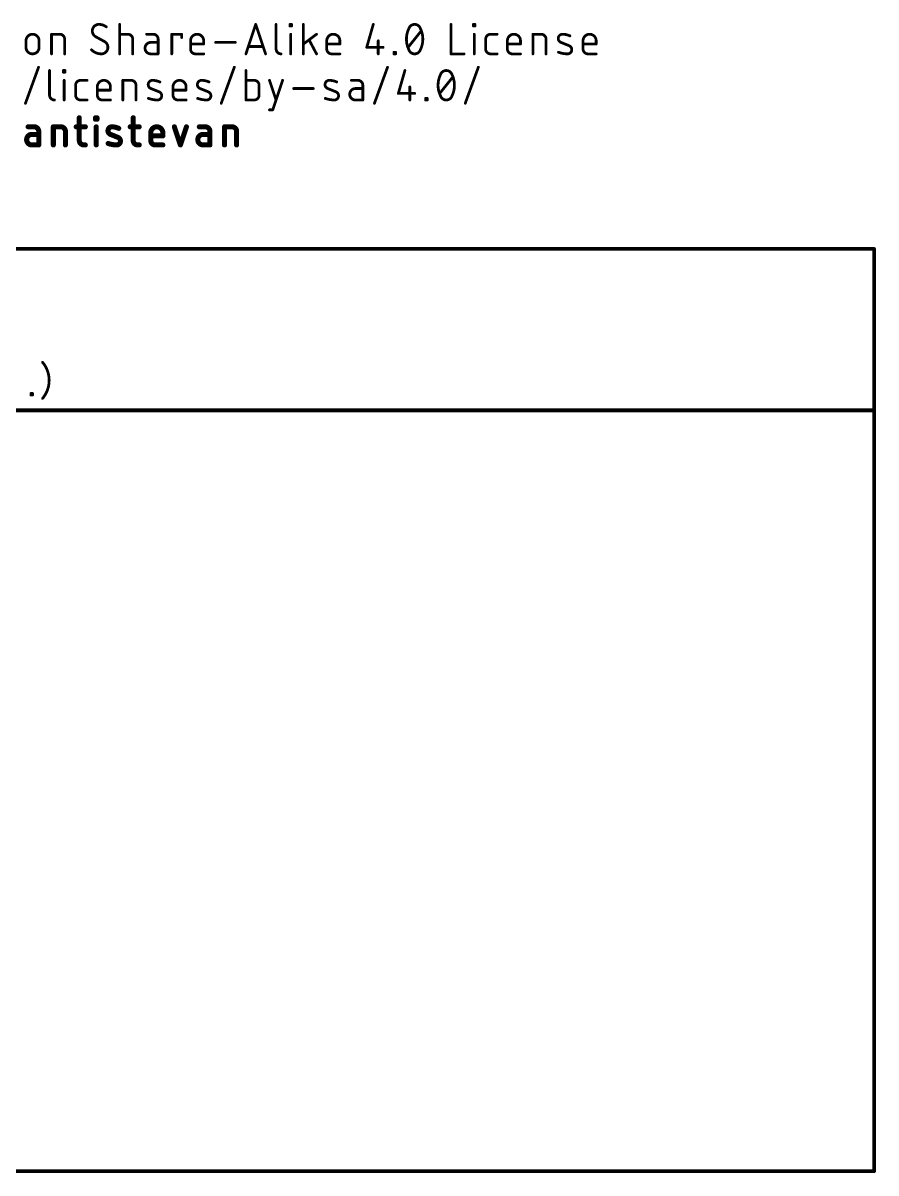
# Model space of a CAD drawing. Extents: x -28 to 74, y -69 to 26.
# Drawn here: x 26.8 to 73.8, y -69.2 to -5.8 of the extents above; entities that cross this region are included whole.
import ezdxf

# ---------------------------------------------------------------- set-up
doc = ezdxf.new("R2010")
doc.units = 0
doc.layers.add('51', color=53, linetype='CONTINUOUS')

msp = doc.modelspace()

# ---------------------------------------------------------------- linework, layer by layer
at = {"layer": '51'}
for points, const_width in [([(30.9486, -5.9182, 0.4142), (30.5873, -6.2794)], 0.1524), ([(30.5873, -6.2794, 0.2656), (30.768, -6.5955)], 0.1524), ([(30.6254, -6.2794, 1), (30.5492, -6.2794)], 0.0762), ([(30.5492, -6.2794, 1), (30.6254, -6.2794)], 0.0762), ([(31.355, -6.0537, 0.1623), (30.9486, -5.9182)], 0.1524), ([(30.9486, -5.8801, 1), (30.9486, -5.9563)], 0.0762), ([(30.9486, -5.9563, 1), (30.9486, -5.8801)], 0.0762), ([(31.3321, -6.0841, 1), (31.3778, -6.0232)], 0.0762), ([(32.1295, -5.9182, 1), (32.0533, -5.9182)], 0.0762), ([(39.6271, -5.9062, 1), (39.5548, -5.9302)], 0.0762), ([(39.6271, -5.9302, 1), (39.5548, -5.9062)], 0.0762), ([(40.7504, -5.9182, 1), (40.6742, -5.9182)], 0.0762), ([(41.5117, -5.9182, 1), (41.4355, -5.9182)], 0.0762), ([(41.4736, -5.8801, 1), (41.4736, -5.9563)], 0.0762), ([(41.4736, -5.9704, 1), (41.4736, -6.0466)], 0.0762), ([(41.4355, -6.0085, 1), (41.5117, -6.0085)], 0.0762), ([(41.602, -5.9182, 1), (41.5258, -5.9182)], 0.0762), ([(41.5258, -6.0085, 1), (41.602, -6.0085)], 0.0762), ([(41.5639, -5.9563, 1), (41.5639, -5.8801)], 0.0762), ([(41.5639, -6.0466, 1), (41.5639, -5.9704)], 0.0762), ([(42.2546, -5.9182, 1), (42.1784, -5.9182)], 0.0762), ([(46.1023, -5.9287, 1), (46.0291, -5.9077)], 0.0762), ([(48.0283, -6.144, 0.1139), (47.8928, -6.731)], 0.1524), ([(48.3444, -5.9182, 0.3205), (48.0283, -6.144)], 0.1524), ([(47.9923, -6.1316, 1), (48.0643, -6.1563)], 0.0762), ([(48.0626, -6.1607, 1), (47.9941, -6.1273)], 0.0762), ([(48.6605, -6.144, 0.3205), (48.3444, -5.9182)], 0.1524), ([(48.3444, -5.8801, 1), (48.3444, -5.9563)], 0.0762), ([(48.3444, -5.9563, 1), (48.3444, -5.8801)], 0.0762), ([(48.6947, -6.1273, 1), (48.6262, -6.1607)], 0.0762), ([(48.7959, -6.731, 0.1139), (48.6605, -6.144)], 0.1524), ([(48.6244, -6.1563, 1), (48.6965, -6.1316)], 0.0762), ([(48.7354, -6.3032, 1), (48.6759, -6.2556)], 0.0762), ([(50.3828, -5.9182, 1), (50.3066, -5.9182)], 0.0762), ([(51.6199, -5.9182, 1), (51.5437, -5.9182)], 0.0762), ([(51.5818, -5.8801, 1), (51.5818, -5.9563)], 0.0762), ([(51.5818, -5.9704, 1), (51.5818, -6.0466)], 0.0762), ([(51.5437, -6.0085, 1), (51.6199, -6.0085)], 0.0762), ([(51.7102, -5.9182, 1), (51.634, -5.9182)], 0.0762), ([(51.634, -6.0085, 1), (51.7102, -6.0085)], 0.0762), ([(51.6721, -5.9563, 1), (51.6721, -5.8801)], 0.0762), ([(51.6721, -6.0466, 1), (51.6721, -5.9704)], 0.0762), ([(27.6556, -6.8213, 1), (26.9331, -6.8213)], 0.1524), ([(26.9712, -6.8213, 1), (26.895, -6.8213)], 0.0762), ([(26.895, -6.8213, 1), (26.9712, -6.8213)], 0.0762), ([(27.6937, -6.8213, 1), (27.6175, -6.8213)], 0.0762), ([(27.6175, -6.8213, 1), (27.6937, -6.8213)], 0.0762), ([(28.378, -6.4601, 1), (28.3018, -6.4601)], 0.0762), ([(28.3399, -6.422, 1), (28.3399, -6.4982)], 0.0762), ([(29.0624, -6.731, 0.4142), (28.7915, -6.4601)], 0.1524), ([(28.7915, -6.422, 1), (28.7915, -6.4982)], 0.0762), ([(28.7915, -6.4982, 1), (28.7915, -6.422)], 0.0762), ([(29.1005, -6.731, 1), (29.0243, -6.731)], 0.0762), ([(29.0243, -6.731, 1), (29.1005, -6.731)], 0.0762), ([(30.7862, -6.5621, 1), (30.7497, -6.629)], 0.0762), ([(30.7486, -6.6284, 1), (30.7873, -6.5627)], 0.0762), ([(31.284, -6.8336, 1), (31.2453, -6.8993)], 0.0762), ([(31.4453, -7.1826, 0.2656), (31.2647, -6.8665)], 0.1524), ([(31.2464, -6.8999, 1), (31.2829, -6.833)], 0.0762), ([(32.0914, -6.422, 1), (32.0914, -6.4982)], 0.0762), ([(32.8139, -6.731, 0.4142), (32.543, -6.4601)], 0.1524), ([(32.543, -6.422, 1), (32.543, -6.4982)], 0.0762), ([(32.543, -6.4982, 1), (32.543, -6.422)], 0.0762), ([(32.852, -6.731, 1), (32.7758, -6.731)], 0.0762), ([(32.7758, -6.731, 1), (32.852, -6.731)], 0.0762), ([(33.807, -6.9116, 1), (33.807, -7.5438)], 0.1524), ([(33.5812, -6.422, 1), (33.5812, -6.4982)], 0.0762), ([(33.807, -6.8735, 1), (33.807, -6.9497)], 0.0762), ([(33.807, -6.9497, 1), (33.807, -6.8735)], 0.0762), ([(34.2134, -6.731, 0.4142), (33.9424, -6.4601)], 0.1524), ([(33.9424, -6.422, 1), (33.9424, -6.4982)], 0.0762), ([(33.9424, -6.4982, 1), (33.9424, -6.422)], 0.0762), ([(34.2515, -6.731, 1), (34.1753, -6.731)], 0.0762), ([(34.1753, -6.731, 1), (34.2515, -6.731)], 0.0762), ([(34.2134, -6.9497, 1), (34.2134, -6.8735)], 0.0762), ([(35.0037, -6.4601, 1), (34.9275, -6.4601)], 0.0762), ([(34.9656, -6.422, 1), (34.9656, -6.4982)], 0.0762), ([(35.5456, -6.4601, 1), (35.4694, -6.4601)], 0.0762), ([(35.4694, -6.6407, 1), (35.5456, -6.6407)], 0.0762), ([(35.5075, -6.4982, 1), (35.5075, -6.422)], 0.0762), ([(36.7217, -6.8213, 1), (35.9992, -6.8213)], 0.1524), ([(36.0373, -6.8213, 1), (35.9611, -6.8213)], 0.0762), ([(35.9611, -6.8213, 1), (36.0373, -6.8213)], 0.0762), ([(35.9992, -6.9638, 1), (35.9992, -7.04)], 0.0762), ([(36.7598, -6.8213, 1), (36.6836, -6.8213)], 0.0762), ([(36.6836, -6.8213, 1), (36.7598, -6.8213)], 0.0762), ([(36.6836, -7.0019, 1), (36.7598, -7.0019)], 0.0762), ([(36.7217, -7.04, 1), (36.7217, -6.9638)], 0.0762), ([(37.3817, -6.8735, 1), (37.3817, -6.9497)], 0.0762), ([(38.4654, -6.9497, 1), (38.4654, -6.8735)], 0.0762), ([(41.5569, -6.4601, 1), (41.4807, -6.4601)], 0.0762), ([(42.1936, -6.9715, 1), (42.2393, -7.0324)], 0.0762), ([(42.5662, -6.7583, 1), (42.4989, -6.794)], 0.0762), ([(42.9618, -6.4905, 1), (42.9161, -6.4296)], 0.0762), ([(44.2247, -6.8213, 1), (43.5022, -6.8213)], 0.1524), ([(43.5403, -6.8213, 1), (43.4641, -6.8213)], 0.0762), ([(43.4641, -6.8213, 1), (43.5403, -6.8213)], 0.0762), ([(43.5022, -6.9638, 1), (43.5022, -7.04)], 0.0762), ([(44.2628, -6.8213, 1), (44.1866, -6.8213)], 0.0762), ([(44.1866, -6.8213, 1), (44.2628, -6.8213)], 0.0762), ([(44.1866, -7.0019, 1), (44.2628, -7.0019)], 0.0762), ([(44.2247, -7.04, 1), (44.2247, -6.9638)], 0.0762), ([(46.3747, -6.8213, 1), (46.2985, -6.8213)], 0.0762), ([(47.8928, -6.731, 0.1139), (48.0283, -7.318)], 0.1524), ([(47.9309, -6.731, 1), (47.8547, -6.731)], 0.0762), ([(47.8547, -6.731, 1), (47.9309, -6.731)], 0.0762), ([(48.6605, -7.318, 0.1139), (48.7959, -6.731)], 0.1524), ([(48.834, -6.731, 1), (48.7578, -6.731)], 0.0762), ([(48.7578, -6.731, 1), (48.834, -6.731)], 0.0762), ([(51.665, -6.4601, 1), (51.5888, -6.4601)], 0.0762), ([(52.5284, -6.4601, 0.4142), (52.2574, -6.731)], 0.1524), ([(52.2955, -6.731, 1), (52.2193, -6.731)], 0.0762), ([(52.2193, -6.731, 1), (52.2955, -6.731)], 0.0762), ([(52.5284, -6.422, 1), (52.5284, -6.4982)], 0.0762), ([(52.5284, -6.4982, 1), (52.5284, -6.422)], 0.0762), ([(52.8896, -6.4982, 1), (52.8896, -6.422)], 0.0762), ([(54.1766, -6.8213, 1), (53.4541, -6.8213)], 0.1524), ([(53.4922, -6.8213, 1), (53.416, -6.8213)], 0.0762), ([(53.416, -6.8213, 1), (53.4922, -6.8213)], 0.0762), ([(53.4541, -6.9638, 1), (53.4541, -7.04)], 0.0762), ([(54.2147, -6.8213, 1), (54.1385, -6.8213)], 0.0762), ([(54.1385, -6.8213, 1), (54.2147, -6.8213)], 0.0762), ([(54.1385, -7.0019, 1), (54.2147, -7.0019)], 0.0762), ([(54.1766, -7.04, 1), (54.1766, -6.9638)], 0.0762), ([(54.899, -6.4601, 1), (54.8228, -6.4601)], 0.0762), ([(54.8609, -6.422, 1), (54.8609, -6.4982)], 0.0762), ([(55.5834, -6.731, 0.4142), (55.3124, -6.4601)], 0.1524), ([(55.3124, -6.422, 1), (55.3124, -6.4982)], 0.0762), ([(55.3124, -6.4982, 1), (55.3124, -6.422)], 0.0762), ([(55.6215, -6.731, 1), (55.5453, -6.731)], 0.0762), ([(55.5453, -6.731, 1), (55.6215, -6.731)], 0.0762), ([(56.4935, -6.4601, 0.8318), (56.4032, -6.9116)], 0.1524), ([(56.4173, -6.8763, 1), (56.389, -6.947)], 0.0762), ([(56.389, -6.947, 1), (56.4173, -6.8762)], 0.0762), ([(56.494, -6.422, 1), (56.4929, -6.4982)], 0.0762), ([(56.8999, -6.5504, 0.1026), (56.4935, -6.4601)], 0.1524), ([(56.4929, -6.4982, 1), (56.494, -6.422)], 0.0762), ([(56.8842, -6.5851, 1), (56.9155, -6.5156)], 0.0762), ([(58.3449, -6.8213, 1), (57.6224, -6.8213)], 0.1524), ([(57.6605, -6.8213, 1), (57.5843, -6.8213)], 0.0762), ([(57.5843, -6.8213, 1), (57.6605, -6.8213)], 0.0762), ([(57.6224, -6.9638, 1), (57.6224, -7.04)], 0.0762), ([(58.383, -6.8213, 1), (58.3068, -6.8213)], 0.0762), ([(58.3068, -6.8213, 1), (58.383, -6.8213)], 0.0762), ([(58.3068, -7.0019, 1), (58.383, -7.0019)], 0.0762), ([(58.3449, -7.04, 1), (58.3449, -6.9638)], 0.0762), ([(26.9331, -7.1826, 1), (27.6556, -7.1826)], 0.1524), ([(26.9712, -7.1826, 1), (26.895, -7.1826)], 0.0762), ([(26.895, -7.1826, 1), (26.9712, -7.1826)], 0.0762), ([(27.6937, -7.1826, 1), (27.6175, -7.1826)], 0.0762), ([(27.6175, -7.1826, 1), (27.6937, -7.1826)], 0.0762), ([(28.3018, -7.5438, 1), (28.378, -7.5438)], 0.0762), ([(29.0243, -7.5438, 1), (29.1005, -7.5438)], 0.0762), ([(30.5692, -7.2912, 1), (30.5151, -7.3449)], 0.0762), ([(30.5422, -7.318, 0.2), (31.0841, -7.5438)], 0.1524), ([(31.0841, -7.5438, 0.4142), (31.4453, -7.1826)], 0.1524), ([(31.0841, -7.5057, 1), (31.0841, -7.5819)], 0.0762), ([(31.0841, -7.5819, 1), (31.0841, -7.5057)], 0.0762), ([(31.4834, -7.1826, 1), (31.4072, -7.1826)], 0.0762), ([(31.4072, -7.1826, 1), (31.4834, -7.1826)], 0.0762), ([(32.0533, -7.5438, 1), (32.1295, -7.5438)], 0.0762), ([(32.7758, -7.5438, 1), (32.852, -7.5438)], 0.0762), ([(33.807, -7.5057, 1), (33.807, -7.5819)], 0.0762), ([(33.807, -7.5819, 1), (33.807, -7.5057)], 0.0762), ([(34.1753, -7.5438, 1), (34.2515, -7.5438)], 0.0762), ([(34.2134, -7.5819, 1), (34.2134, -7.5057)], 0.0762), ([(34.9275, -7.5438, 1), (35.0037, -7.5438)], 0.0762), ([(35.9992, -7.2729, 0.4142), (36.2701, -7.5438)], 0.1524), ([(36.0373, -7.2729, 1), (35.9611, -7.2729)], 0.0762), ([(35.9611, -7.2729, 1), (36.0373, -7.2729)], 0.0762), ([(36.2701, -7.5057, 1), (36.2701, -7.5819)], 0.0762), ([(36.2701, -7.5819, 1), (36.2701, -7.5057)], 0.0762), ([(36.7217, -7.5819, 1), (36.7217, -7.5057)], 0.0762), ([(39.0129, -7.5318, 1), (39.0852, -7.5558)], 0.0762), ([(39.1845, -7.0993, 1), (39.1845, -7.1755)], 0.0762), ([(39.9973, -7.1755, 1), (39.9973, -7.0993)], 0.0762), ([(40.0966, -7.5558, 1), (40.1689, -7.5318)], 0.0762), ([(40.7123, -7.2729, 0.4142), (40.9832, -7.5438)], 0.1524), ([(40.7504, -7.2729, 1), (40.6742, -7.2729)], 0.0762), ([(40.6742, -7.2729, 1), (40.7504, -7.2729)], 0.0762), ([(40.9832, -7.5819, 1), (40.9832, -7.5057)], 0.0762), ([(41.4807, -7.5438, 1), (41.5569, -7.5438)], 0.0762), ([(42.1784, -7.5438, 1), (42.2546, -7.5438)], 0.0762), ([(42.9053, -7.5616, 1), (42.9726, -7.526)], 0.0762), ([(43.5022, -7.2729, 0.4142), (43.7731, -7.5438)], 0.1524), ([(43.5403, -7.2729, 1), (43.4641, -7.2729)], 0.0762), ([(43.4641, -7.2729, 1), (43.5403, -7.2729)], 0.0762), ([(43.7731, -7.5057, 1), (43.7731, -7.5819)], 0.0762), ([(43.7731, -7.5819, 1), (43.7731, -7.5057)], 0.0762), ([(44.2247, -7.5819, 1), (44.2247, -7.5057)], 0.0762), ([(45.6678, -7.1721, 1), (45.7411, -7.193)], 0.0762), ([(45.7045, -7.1445, 1), (45.7045, -7.2207)], 0.0762), ([(46.2985, -7.5438, 1), (46.3747, -7.5438)], 0.0762), ([(46.6076, -7.2207, 1), (46.6076, -7.1445)], 0.0762), ([(47.2432, -7.4535, 1), (47.167, -7.4535)], 0.0762), ([(47.2051, -7.4154, 1), (47.2051, -7.4916)], 0.0762), ([(47.2051, -7.5057, 1), (47.2051, -7.5819)], 0.0762), ([(47.167, -7.5438, 1), (47.2432, -7.5438)], 0.0762), ([(47.3335, -7.4535, 1), (47.2573, -7.4535)], 0.0762), ([(47.2573, -7.5438, 1), (47.3335, -7.5438)], 0.0762), ([(47.2954, -7.4916, 1), (47.2954, -7.4154)], 0.0762), ([(47.2954, -7.5819, 1), (47.2954, -7.5057)], 0.0762), ([(47.9534, -7.1588, 1), (48.0129, -7.2064)], 0.0762), ([(48.0283, -7.318, 0.3205), (48.3444, -7.5438)], 0.1524), ([(48.0643, -7.3057, 1), (47.9923, -7.3304)], 0.0762), ([(47.9941, -7.3347, 1), (48.0626, -7.3013)], 0.0762), ([(48.3444, -7.5438, 0.3205), (48.6605, -7.318)], 0.1524), ([(48.3444, -7.5057, 1), (48.3444, -7.5819)], 0.0762), ([(48.3444, -7.5819, 1), (48.3444, -7.5057)], 0.0762), ([(48.6262, -7.3013, 1), (48.6947, -7.3347)], 0.0762), ([(48.6965, -7.3304, 1), (48.6244, -7.3057)], 0.0762), ([(50.3447, -7.5057, 1), (50.3447, -7.5819)], 0.0762), ([(50.3066, -7.5438, 1), (50.3828, -7.5438)], 0.0762), ([(51.0672, -7.5819, 1), (51.0672, -7.5057)], 0.0762), ([(51.5888, -7.5438, 1), (51.665, -7.5438)], 0.0762), ([(52.2574, -7.2729, 0.4142), (52.5284, -7.5438)], 0.1524), ([(52.2955, -7.2729, 1), (52.2193, -7.2729)], 0.0762), ([(52.2193, -7.2729, 1), (52.2955, -7.2729)], 0.0762), ([(52.5284, -7.5057, 1), (52.5284, -7.5819)], 0.0762), ([(52.5284, -7.5819, 1), (52.5284, -7.5057)], 0.0762), ([(52.8896, -7.5819, 1), (52.8896, -7.5057)], 0.0762), ([(53.4541, -7.2729, 0.4142), (53.725, -7.5438)], 0.1524), ([(53.4922, -7.2729, 1), (53.416, -7.2729)], 0.0762), ([(53.416, -7.2729, 1), (53.4922, -7.2729)], 0.0762), ([(53.725, -7.5057, 1), (53.725, -7.5819)], 0.0762), ([(53.725, -7.5819, 1), (53.725, -7.5057)], 0.0762), ([(54.1766, -7.5819, 1), (54.1766, -7.5057)], 0.0762), ([(54.8228, -7.5438, 1), (54.899, -7.5438)], 0.0762), ([(55.5453, -7.5438, 1), (55.6215, -7.5438)], 0.0762), ([(56.2806, -7.4176, 1), (56.2548, -7.4893)], 0.0762), ([(56.2677, -7.4535, 0.083), (56.7644, -7.5438)], 0.1524), ([(56.7644, -7.5438, 0.8318), (56.8547, -7.0922)], 0.1524), ([(56.7649, -7.5057, 1), (56.7639, -7.5819)], 0.0762), ([(56.7639, -7.5819, 1), (56.7649, -7.5057)], 0.0762), ([(56.8689, -7.0569, 1), (56.8406, -7.1276)], 0.0762), ([(56.8406, -7.1276, 1), (56.8689, -7.0569)], 0.0762), ([(57.6224, -7.2729, 0.4142), (57.8933, -7.5438)], 0.1524), ([(57.6605, -7.2729, 1), (57.5843, -7.2729)], 0.0762), ([(57.5843, -7.2729, 1), (57.6605, -7.2729)], 0.0762), ([(57.8933, -7.5057, 1), (57.8933, -7.5819)], 0.0762), ([(57.8933, -7.5819, 1), (57.8933, -7.5057)], 0.0762), ([(58.3449, -7.5819, 1), (58.3449, -7.5057)], 0.0762), ([(27.6618, -8.2906, 1), (27.5902, -8.2646)], 0.0762), ([(38.4473, -8.2906, 1), (38.3757, -8.2646)], 0.0762), ([(46.8882, -8.2906, 1), (46.8166, -8.2646)], 0.0762), ([(51.8902, -8.2906, 1), (51.8185, -8.2646)], 0.0762), ([(28.2679, -8.4582, 1), (28.1917, -8.4582)], 0.0762), ([(29.0292, -8.4582, 1), (28.953, -8.4582)], 0.0762), ([(28.9911, -8.4201, 1), (28.9911, -8.4963)], 0.0762), ([(28.9911, -8.5104, 1), (28.9911, -8.5866)], 0.0762), ([(28.953, -8.5485, 1), (29.0292, -8.5485)], 0.0762), ([(29.1195, -8.4582, 1), (29.0433, -8.4582)], 0.0762), ([(29.0433, -8.5485, 1), (29.1195, -8.5485)], 0.0762), ([(29.0814, -8.4963, 1), (29.0814, -8.4201)], 0.0762), ([(29.0814, -8.5866, 1), (29.0814, -8.5104)], 0.0762), ([(39.0892, -8.4582, 1), (39.013, -8.4582)], 0.0762), ([(47.8443, -8.4687, 1), (47.771, -8.4477)], 0.0762), ([(49.7702, -8.684, 0.1139), (49.6347, -9.271)], 0.1524), ([(50.0863, -8.4582, 0.3205), (49.7702, -8.684)], 0.1524), ([(49.7342, -8.6716, 1), (49.8063, -8.6963)], 0.0762), ([(49.8045, -8.7007, 1), (49.736, -8.6673)], 0.0762), ([(50.4024, -8.684, 0.3205), (50.0863, -8.4582)], 0.1524), ([(50.0863, -8.4201, 1), (50.0863, -8.4963)], 0.0762), ([(50.0863, -8.4963, 1), (50.0863, -8.4201)], 0.0762), ([(50.4366, -8.6673, 1), (50.3681, -8.7007)], 0.0762), ([(50.5379, -9.271, 0.1139), (50.4024, -8.684)], 0.1524), ([(50.3663, -8.6963, 1), (50.4384, -8.6716)], 0.0762), ([(50.4773, -8.8432, 1), (50.4178, -8.7956)], 0.0762), ([(29.0744, -9.0001, 1), (28.9982, -9.0001)], 0.0762), ([(29.9377, -9.0001, 0.4142), (29.6668, -9.271)], 0.1524), ([(29.7049, -9.271, 1), (29.6287, -9.271)], 0.0762), ([(29.6287, -9.271, 1), (29.7049, -9.271)], 0.0762), ([(29.9377, -8.962, 1), (29.9377, -9.0382)], 0.0762), ([(29.9377, -9.0382, 1), (29.9377, -8.962)], 0.0762), ([(30.2989, -9.0382, 1), (30.2989, -8.962)], 0.0762), ([(31.5859, -9.3613, 1), (30.8634, -9.3613)], 0.1524), ([(30.9015, -9.3613, 1), (30.8253, -9.3613)], 0.0762), ([(30.8253, -9.3613, 1), (30.9015, -9.3613)], 0.0762), ([(30.8634, -9.5038, 1), (30.8634, -9.58)], 0.0762), ([(31.624, -9.3613, 1), (31.5478, -9.3613)], 0.0762), ([(31.5478, -9.3613, 1), (31.624, -9.3613)], 0.0762), ([(31.5859, -9.58, 1), (31.5859, -9.5038)], 0.0762), ([(32.3083, -9.0001, 1), (32.2321, -9.0001)], 0.0762), ([(32.2702, -8.962, 1), (32.2702, -9.0382)], 0.0762), ([(32.9927, -9.271, 0.4142), (32.7218, -9.0001)], 0.1524), ([(32.7218, -8.962, 1), (32.7218, -9.0382)], 0.0762), ([(32.7218, -9.0382, 1), (32.7218, -8.962)], 0.0762), ([(33.0308, -9.271, 1), (32.9546, -9.271)], 0.0762), ([(32.9546, -9.271, 1), (33.0308, -9.271)], 0.0762), ([(33.9028, -9.0001, 0.8318), (33.8125, -9.4516)], 0.1524), ([(33.8266, -9.4163, 1), (33.7983, -9.487)], 0.0762), ([(33.7983, -9.487, 1), (33.8266, -9.4162)], 0.0762), ([(33.9033, -8.962, 1), (33.9022, -9.0382)], 0.0762), ([(34.3092, -9.0904, 0.1026), (33.9028, -9.0001)], 0.1524), ([(33.9022, -9.0382, 1), (33.9033, -8.962)], 0.0762), ([(34.2936, -9.1251, 1), (34.3248, -9.0556)], 0.0762), ([(35.7542, -9.3613, 1), (35.0317, -9.3613)], 0.1524), ([(35.0698, -9.3613, 1), (34.9936, -9.3613)], 0.0762), ([(34.9936, -9.3613, 1), (35.0698, -9.3613)], 0.0762), ([(35.0317, -9.5038, 1), (35.0317, -9.58)], 0.0762), ([(35.7923, -9.3613, 1), (35.7161, -9.3613)], 0.0762), ([(35.7161, -9.3613, 1), (35.7923, -9.3613)], 0.0762), ([(35.7542, -9.58, 1), (35.7542, -9.5038)], 0.0762), ([(36.6122, -9.0001, 0.8318), (36.5219, -9.4516)], 0.1524), ([(36.536, -9.4163, 1), (36.5077, -9.487)], 0.0762), ([(36.5077, -9.487, 1), (36.536, -9.4162)], 0.0762), ([(37.0186, -9.0904, 0.1026), (36.6122, -9.0001)], 0.1524), ([(36.6128, -8.962, 1), (36.6117, -9.0382)], 0.0762), ([(36.6117, -9.0382, 1), (36.6128, -8.962)], 0.0762), ([(37.003, -9.1251, 1), (37.0342, -9.0556)], 0.0762), ([(39.0511, -8.962, 1), (39.0511, -9.0382)], 0.0762), ([(39.7736, -9.271, 0.4142), (39.5026, -9.0001)], 0.1524), ([(39.5026, -8.962, 1), (39.5026, -9.0382)], 0.0762), ([(39.5026, -9.0382, 1), (39.5026, -8.962)], 0.0762), ([(39.8117, -9.271, 1), (39.7355, -9.271)], 0.0762), ([(39.7355, -9.271, 1), (39.8117, -9.271)], 0.0762), ([(40.3825, -8.988, 1), (40.3102, -9.0121)], 0.0762), ([(41.105, -9.0121, 1), (41.0327, -8.988)], 0.0762), ([(41.6767, -9.4135, 1), (41.6767, -9.4897)], 0.0762), ([(42.7605, -9.4897, 1), (42.7605, -9.4135)], 0.0762), ([(43.6462, -9.0001, 0.8318), (43.5559, -9.4516)], 0.1524), ([(43.5701, -9.4163, 1), (43.5418, -9.487)], 0.0762), ([(43.5418, -9.487, 1), (43.5701, -9.4162)], 0.0762), ([(44.0526, -9.0904, 0.1026), (43.6462, -9.0001)], 0.1524), ([(43.6468, -8.962, 1), (43.6457, -9.0382)], 0.0762), ([(43.6457, -9.0382, 1), (43.6468, -8.962)], 0.0762), ([(44.037, -9.1251, 1), (44.0683, -9.0556)], 0.0762), ([(45.0839, -9.4516, 1), (45.0839, -10.0838)], 0.1524), ([(44.8582, -8.962, 1), (44.8582, -9.0382)], 0.0762), ([(45.0839, -9.4135, 1), (45.0839, -9.4897)], 0.0762), ([(45.0839, -9.4897, 1), (45.0839, -9.4135)], 0.0762), ([(45.4903, -9.271, 0.4142), (45.2194, -9.0001)], 0.1524), ([(45.2194, -8.962, 1), (45.2194, -9.0382)], 0.0762), ([(45.2194, -9.0382, 1), (45.2194, -8.962)], 0.0762), ([(45.5284, -9.271, 1), (45.4522, -9.271)], 0.0762), ([(45.4522, -9.271, 1), (45.5284, -9.271)], 0.0762), ([(45.4903, -9.4897, 1), (45.4903, -9.4135)], 0.0762), ([(48.1167, -9.3613, 1), (48.0405, -9.3613)], 0.0762), ([(49.6347, -9.271, 0.1139), (49.7702, -9.858)], 0.1524), ([(49.6728, -9.271, 1), (49.5966, -9.271)], 0.0762), ([(49.5966, -9.271, 1), (49.6728, -9.271)], 0.0762), ([(50.4024, -9.858, 0.1139), (50.5379, -9.271)], 0.1524), ([(50.576, -9.271, 1), (50.4998, -9.271)], 0.0762), ([(50.4998, -9.271, 1), (50.576, -9.271)], 0.0762), ([(28.2298, -9.8129, 0.4142), (28.5007, -10.0838)], 0.1524), ([(28.2679, -9.8129, 1), (28.1917, -9.8129)], 0.0762), ([(28.1917, -9.8129, 1), (28.2679, -9.8129)], 0.0762), ([(28.5007, -10.1219, 1), (28.5007, -10.0457)], 0.0762), ([(28.9982, -10.0838, 1), (29.0744, -10.0838)], 0.0762), ([(29.6668, -9.8129, 0.4142), (29.9377, -10.0838)], 0.1524), ([(29.7049, -9.8129, 1), (29.6287, -9.8129)], 0.0762), ([(29.6287, -9.8129, 1), (29.7049, -9.8129)], 0.0762), ([(29.9377, -10.0457, 1), (29.9377, -10.1219)], 0.0762), ([(29.9377, -10.1219, 1), (29.9377, -10.0457)], 0.0762), ([(30.2989, -10.1219, 1), (30.2989, -10.0457)], 0.0762), ([(30.8634, -9.8129, 0.4142), (31.1343, -10.0838)], 0.1524), ([(30.9015, -9.8129, 1), (30.8253, -9.8129)], 0.0762), ([(30.8253, -9.8129, 1), (30.9015, -9.8129)], 0.0762), ([(31.1343, -10.0457, 1), (31.1343, -10.1219)], 0.0762), ([(31.1343, -10.1219, 1), (31.1343, -10.0457)], 0.0762), ([(31.5478, -9.5419, 1), (31.624, -9.5419)], 0.0762), ([(31.5859, -10.1219, 1), (31.5859, -10.0457)], 0.0762), ([(32.2321, -10.0838, 1), (32.3083, -10.0838)], 0.0762), ([(32.9546, -10.0838, 1), (33.0308, -10.0838)], 0.0762), ([(33.6899, -9.9576, 1), (33.6641, -10.0293)], 0.0762), ([(33.677, -9.9935, 0.083), (34.1737, -10.0838)], 0.1524), ([(34.1737, -10.0838, 0.8318), (34.264, -9.6322)], 0.1524), ([(34.1743, -10.0457, 1), (34.1732, -10.1219)], 0.0762), ([(34.1732, -10.1219, 1), (34.1743, -10.0457)], 0.0762), ([(34.2782, -9.5969, 1), (34.2499, -9.6676)], 0.0762), ([(34.2499, -9.6676, 1), (34.2782, -9.5969)], 0.0762), ([(35.0317, -9.8129, 0.4142), (35.3027, -10.0838)], 0.1524), ([(35.0698, -9.8129, 1), (34.9936, -9.8129)], 0.0762), ([(34.9936, -9.8129, 1), (35.0698, -9.8129)], 0.0762), ([(35.3027, -10.0457, 1), (35.3027, -10.1219)], 0.0762), ([(35.3027, -10.1219, 1), (35.3027, -10.0457)], 0.0762), ([(35.7161, -9.5419, 1), (35.7923, -9.5419)], 0.0762), ([(35.7542, -10.1219, 1), (35.7542, -10.0457)], 0.0762), ([(36.3993, -9.9576, 1), (36.3735, -10.0293)], 0.0762), ([(36.3864, -9.9935, 0.083), (36.8831, -10.0838)], 0.1524), ([(36.8831, -10.0838, 0.8318), (36.9734, -9.6322)], 0.1524), ([(36.8837, -10.0457, 1), (36.8826, -10.1219)], 0.0762), ([(36.8826, -10.1219, 1), (36.8837, -10.0457)], 0.0762), ([(36.9876, -9.5969, 1), (36.9593, -9.6676)], 0.0762), ([(36.9593, -9.6676, 1), (36.9876, -9.5969)], 0.0762), ([(39.0511, -10.0457, 1), (39.0511, -10.1219)], 0.0762), ([(39.013, -10.0838, 1), (39.0892, -10.0838)], 0.0762), ([(39.5026, -10.0838, 0.4142), (39.7736, -9.8129)], 0.1524), ([(39.5026, -10.0457, 1), (39.5026, -10.1219)], 0.0762), ([(39.5026, -10.1219, 1), (39.5026, -10.0457)], 0.0762), ([(39.8116, -9.8129, 1), (39.7355, -9.8129)], 0.0762), ([(39.7355, -9.8129, 1), (39.8117, -9.8129)], 0.0762), ([(40.6714, -10.0958, 1), (40.7437, -10.0718)], 0.0762), ([(43.4334, -9.9576, 1), (43.4076, -10.0293)], 0.0762), ([(43.4205, -9.9935, 0.083), (43.9172, -10.0838)], 0.1524), ([(43.9177, -10.0457, 1), (43.9166, -10.1219)], 0.0762), ([(43.9172, -10.0838, 0.8318), (44.0075, -9.6322)], 0.1524), ([(43.9166, -10.1219, 1), (43.9177, -10.0457)], 0.0762), ([(44.0216, -9.5969, 1), (43.9933, -9.6676)], 0.0762), ([(43.9933, -9.6676, 1), (44.0216, -9.5969)], 0.0762), ([(45.0839, -10.0457, 1), (45.0839, -10.1219)], 0.0762), ([(45.0839, -10.1219, 1), (45.0839, -10.0457)], 0.0762), ([(45.4522, -10.0838, 1), (45.5284, -10.0838)], 0.0762), ([(45.4903, -10.1219, 1), (45.4903, -10.0457)], 0.0762), ([(47.4097, -9.7121, 1), (47.483, -9.733)], 0.0762), ([(47.4464, -9.6845, 1), (47.4464, -9.7607)], 0.0762), ([(48.0405, -10.0838, 1), (48.1167, -10.0838)], 0.0762), ([(48.3495, -9.7607, 1), (48.3495, -9.6845)], 0.0762), ([(48.9851, -9.9935, 1), (48.9089, -9.9935)], 0.0762), ([(48.947, -9.9554, 1), (48.947, -10.0316)], 0.0762), ([(48.947, -10.0457, 1), (48.947, -10.1219)], 0.0762), ([(48.9089, -10.0838, 1), (48.9851, -10.0838)], 0.0762), ([(49.0754, -9.9935, 1), (48.9992, -9.9935)], 0.0762), ([(48.9992, -10.0838, 1), (49.0754, -10.0838)], 0.0762), ([(49.0373, -10.0316, 1), (49.0373, -9.9554)], 0.0762), ([(49.0373, -10.1219, 1), (49.0373, -10.0457)], 0.0762), ([(49.6953, -9.6988, 1), (49.7548, -9.7464)], 0.0762), ([(49.7702, -9.858, 0.3205), (50.0863, -10.0838)], 0.1524), ([(49.8063, -9.8457, 1), (49.7342, -9.8704)], 0.0762), ([(49.736, -9.8747, 1), (49.8045, -9.8413)], 0.0762), ([(50.0863, -10.0838, 0.3205), (50.4024, -9.858)], 0.1524), ([(50.0863, -10.0457, 1), (50.0863, -10.1219)], 0.0762), ([(50.0863, -10.1219, 1), (50.0863, -10.0457)], 0.0762), ([(50.3681, -9.8413, 1), (50.4366, -9.8747)], 0.0762), ([(50.4384, -9.8704, 1), (50.3664, -9.8457)], 0.0762), ([(26.8677, -10.2514, 1), (26.9393, -10.2774)], 0.0762), ([(37.6532, -10.2514, 1), (37.7248, -10.2774)], 0.0762), ([(40.3463, -10.5876, 1), (40.3463, -10.6638)], 0.0762), ([(40.4908, -10.6136, 1), (40.5631, -10.6377)], 0.0762), ([(40.527, -10.6638, 1), (40.527, -10.5876)], 0.0762), ([(46.0941, -10.2514, 1), (46.1657, -10.2774)], 0.0762), ([(51.0961, -10.2514, 1), (51.1677, -10.2774)], 0.0762), ([(29.9393, -11.0617, 1), (29.7996, -11.0617)], 0.1397), ([(30.7622, -10.9918, 1), (30.7622, -11.1316)], 0.1397), ([(30.7622, -11.0751, 1), (30.7622, -11.2148)], 0.1397), ([(30.8321, -11.0617, 1), (30.6924, -11.0617)], 0.1397), ([(30.6924, -11.145, 1), (30.8321, -11.145)], 0.1397), ([(30.9153, -11.0617, 1), (30.7756, -11.0617)], 0.1397), ([(30.7756, -11.145, 1), (30.9153, -11.145)], 0.1397), ([(30.8455, -11.1316, 1), (30.8455, -10.9918)], 0.1397), ([(30.8455, -11.2148, 1), (30.8455, -11.0751)], 0.1397), ([(32.9092, -11.0617, 1), (32.7695, -11.0617)], 0.1397), ([(27.2602, -11.9775, 1), (27.2602, -12.5603)], 0.2794), ([(27.0521, -11.4914, 1), (27.0521, -11.6311)], 0.1397), ([(27.2602, -11.9077, 1), (27.2602, -12.0474)], 0.1397), ([(27.2602, -12.0474, 1), (27.2602, -11.9077)], 0.1397), ([(27.6349, -11.811, 0.4142), (27.3851, -11.5612)], 0.2794), ([(27.3851, -11.4914, 1), (27.3851, -11.6311)], 0.1397), ([(27.3851, -11.6311, 1), (27.3851, -11.4914)], 0.1397), ([(27.7047, -11.811, 1), (27.565, -11.811)], 0.1397), ([(27.565, -11.811, 1), (27.7047, -11.811)], 0.1397), ([(27.6349, -12.0474, 1), (27.6349, -11.9077)], 0.1397), ([(28.5086, -11.5612, 1), (28.3689, -11.5612)], 0.1397), ([(28.4388, -11.4914, 1), (28.4388, -11.6311)], 0.1397), ([(28.8551, -11.4914, 1), (28.855, -11.6311)], 0.1397), ([(29.1048, -11.811, 0.4142), (28.8551, -11.5612)], 0.2794), ([(28.8551, -11.6311, 1), (28.8551, -11.4914)], 0.1397), ([(29.1747, -11.811, 1), (29.035, -11.811)], 0.1397), ([(29.035, -11.811, 1), (29.1747, -11.811)], 0.1397), ([(29.7029, -11.4914, 1), (29.7029, -11.6311)], 0.1397), ([(30.2024, -11.6311, 1), (30.2024, -11.4914)], 0.1397), ([(30.8737, -11.5612, 1), (30.734, -11.5612)], 0.1397), ([(31.6689, -11.5612, 0.8318), (31.5857, -11.9775)], 0.2794), ([(31.6116, -11.9127, 1), (31.5597, -12.0424)], 0.1397), ([(31.5597, -12.0424, 1), (31.6116, -11.9127)], 0.1397), ([(32.0436, -11.6445, 0.1025), (31.6689, -11.5612)], 0.2794), ([(31.6699, -11.4914, 1), (31.6679, -11.6311)], 0.1397), ([(31.6679, -11.6311, 1), (31.6699, -11.4914)], 0.1397), ([(31.9187, -12.5603, 0.8318), (32.002, -12.144)], 0.2794), ([(32.0279, -12.0792, 1), (31.976, -12.2089)], 0.1397), ([(31.976, -12.2089, 1), (32.0279, -12.0792)], 0.1397), ([(32.0149, -11.7082, 1), (32.0723, -11.5808)], 0.1397), ([(32.6728, -11.4914, 1), (32.6728, -11.6311)], 0.1397), ([(33.1724, -11.6311, 1), (33.1724, -11.4914)], 0.1397), ([(33.8753, -11.8943, 1), (33.7356, -11.8943)], 0.1397), ([(33.7356, -11.8943, 1), (33.8753, -11.8943)], 0.1397), ([(34.4715, -11.8943, 1), (33.8055, -11.8943)], 0.2794), ([(33.8055, -11.9909, 1), (33.8055, -12.1306)], 0.1397), ([(34.5414, -11.8943, 1), (34.4017, -11.8943)], 0.1397), ([(34.4017, -11.8943, 1), (34.5414, -11.8943)], 0.1397), ([(34.4017, -12.0608, 1), (34.5414, -12.0608)], 0.1397), ([(34.4715, -12.1306, 1), (34.4715, -11.9909)], 0.1397), ([(35.1744, -11.5391, 1), (35.0418, -11.5833)], 0.1397), ([(35.8404, -11.5833, 1), (35.7079, -11.5391)], 0.1397), ([(36.691, -11.9775, 1), (36.691, -12.5603)], 0.2794), ([(36.4829, -11.4914, 1), (36.4829, -11.6311)], 0.1397), ([(36.691, -11.9077, 1), (36.691, -12.0474)], 0.1397), ([(36.691, -12.0474, 1), (36.691, -11.9077)], 0.1397), ([(37.0657, -11.811, 0.4142), (36.8159, -11.5612)], 0.2794), ([(36.8159, -11.4914, 1), (36.8159, -11.6311)], 0.1397), ([(36.8159, -11.6311, 1), (36.8159, -11.4914)], 0.1397), ([(37.1355, -11.811, 1), (36.9958, -11.811)], 0.1397), ([(36.9958, -11.811, 1), (37.1355, -11.811)], 0.1397), ([(37.0657, -12.0474, 1), (37.0657, -11.9077)], 0.1397), ([(37.9395, -11.5612, 1), (37.7998, -11.5612)], 0.1397), ([(37.8696, -11.4914, 1), (37.8696, -11.6311)], 0.1397), ([(38.5357, -11.811, 0.4142), (38.2859, -11.5612)], 0.2794), ([(38.2859, -11.4914, 1), (38.2859, -11.6311)], 0.1397), ([(38.2859, -11.6311, 1), (38.2859, -11.4914)], 0.1397), ([(38.6055, -11.811, 1), (38.4658, -11.811)], 0.1397), ([(38.4658, -11.811, 1), (38.6055, -11.811)], 0.1397), ([(27.2602, -12.4904, 1), (27.2602, -12.6302)], 0.1397), ([(27.2602, -12.6302, 1), (27.2602, -12.4904)], 0.1397), ([(27.565, -12.5603, 1), (27.7047, -12.5603)], 0.1397), ([(27.6349, -12.6302, 1), (27.6349, -12.4904)], 0.1397), ([(28.3689, -12.5603, 1), (28.5086, -12.5603)], 0.1397), ([(29.035, -12.5603, 1), (29.1747, -12.5603)], 0.1397), ([(29.8694, -12.3105, 0.4142), (30.1192, -12.5603)], 0.2794), ([(29.9393, -12.3105, 1), (29.7996, -12.3105)], 0.1397), ([(29.7996, -12.3105, 1), (29.9393, -12.3105)], 0.1397), ([(30.1192, -12.4904, 1), (30.1192, -12.6302)], 0.1397), ([(30.1192, -12.6301, 1), (30.1192, -12.4904)], 0.1397), ([(30.2024, -12.6302, 1), (30.2024, -12.4904)], 0.1397), ([(30.734, -12.5603, 1), (30.8737, -12.5603)], 0.1397), ([(31.4608, -12.477, 0.083), (31.9187, -12.5603)], 0.2794), ([(31.4845, -12.4113, 1), (31.4372, -12.5428)], 0.1397), ([(31.9197, -12.4905, 1), (31.9177, -12.6301)], 0.1397), ([(31.9177, -12.6301, 1), (31.9197, -12.4905)], 0.1397), ([(32.8393, -12.3105, 0.4142), (33.0891, -12.5603)], 0.2794), ([(32.9092, -12.3105, 1), (32.7695, -12.3105)], 0.1397), ([(32.7695, -12.3105, 1), (32.9092, -12.3105)], 0.1397), ([(33.0891, -12.4904, 1), (33.0891, -12.6302)], 0.1397), ([(33.0891, -12.6301, 1), (33.0891, -12.4904)], 0.1397), ([(33.1724, -12.6302, 1), (33.1724, -12.4904)], 0.1397), ([(33.8753, -12.3105, 1), (33.7356, -12.3105)], 0.1397), ([(33.7356, -12.3105, 1), (33.8753, -12.3105)], 0.1397), ([(33.8055, -12.3105, 0.4142), (34.0553, -12.5603)], 0.2794), ([(34.0553, -12.4904, 1), (34.0553, -12.6302)], 0.1397), ([(34.0553, -12.6302, 1), (34.0553, -12.4904)], 0.1397), ([(34.4715, -12.6302, 1), (34.4715, -12.4904)], 0.1397), ([(35.3749, -12.5382, 1), (35.5074, -12.5824)], 0.1397), ([(35.3749, -12.5824, 1), (35.5074, -12.5382)], 0.1397), ([(36.691, -12.4904, 1), (36.691, -12.6302)], 0.1397), ([(36.691, -12.6302, 1), (36.691, -12.4904)], 0.1397), ([(36.9958, -12.5603, 1), (37.1355, -12.5603)], 0.1397), ([(37.0657, -12.6302, 1), (37.0657, -12.4904)], 0.1397), ([(37.7998, -12.5603, 1), (37.9395, -12.5603)], 0.1397), ([(38.4658, -12.5603, 1), (38.6055, -12.5603)], 0.1397), ([(73.7108, -18.288, 1), (73.6092, -18.288)], 0.1016), ([(73.66, -18.3388, 1), (73.66, -18.2372)], 0.1016), ([(28.2089, -25.527, 0.1762), (27.8476, -24.5336)], 0.1524), ([(27.8768, -24.5091, 1), (27.8184, -24.5581)], 0.0762), ([(27.8476, -26.5204, 0.1762), (28.2089, -25.527)], 0.1524), ([(28.2469, -25.527, 1), (28.1708, -25.527)], 0.0762), ([(28.1708, -25.527, 1), (28.2469, -25.527)], 0.0762), ([(27.2433, -26.2495, 1), (27.1671, -26.2495)], 0.0762), ([(27.2052, -26.2114, 1), (27.2052, -26.2876)], 0.0762), ([(27.2052, -26.3017, 1), (27.2052, -26.3779)], 0.0762), ([(27.1671, -26.3398, 1), (27.2433, -26.3398)], 0.0762), ([(27.3336, -26.2495, 1), (27.2574, -26.2495)], 0.0762), ([(27.2574, -26.3398, 1), (27.3336, -26.3398)], 0.0762), ([(27.2955, -26.2876, 1), (27.2955, -26.2114)], 0.0762), ([(27.2955, -26.3779, 1), (27.2955, -26.3017)], 0.0762), ([(27.8184, -26.4959, 1), (27.8768, -26.5449)], 0.0762), ([(73.7108, -27.178, 1), (73.6092, -27.178)], 0.1016), ([(73.6092, -27.178, 1), (73.7108, -27.178)], 0.1016), ([(73.66, -27.2288, 1), (73.66, -27.1272)], 0.1016), ([(73.6092, -69.088, 1), (73.7108, -69.088)], 0.1016), ([(73.66, -69.1388, 1), (73.66, -69.0372)], 0.1016)]:
    msp.add_lwpolyline(points, format="xyb", dxfattribs=dict(at, const_width=const_width))
for points, const_width in [([(32.0914, -7.5438), (32.0914, -5.9182)], 0.1524), ([(39.049, -7.5438), (39.5909, -5.9182)], 0.1524), ([(39.5909, -5.9182), (40.1328, -7.5438)], 0.1524), ([(40.7123, -5.9182), (40.7123, -7.2729)], 0.1524), ([(41.4736, -6.0085), (41.4736, -5.9182)], 0.1524), ([(41.4736, -5.9182), (41.5639, -5.9182)], 0.1524), ([(41.5639, -6.0085), (41.4736, -6.0085)], 0.1524), ([(41.5639, -5.9182), (41.5639, -6.0085)], 0.1524), ([(42.2165, -7.5438), (42.2165, -5.9182)], 0.1524), ([(46.0657, -5.9182), (45.7045, -7.1826)], 0.1524), ([(47.9831, -7.1826), (48.7056, -6.2794)], 0.1524), ([(50.3447, -5.9182), (50.3447, -7.5438)], 0.1524), ([(51.5818, -6.0085), (51.5818, -5.9182)], 0.1524), ([(51.5818, -5.9182), (51.6721, -5.9182)], 0.1524), ([(51.6721, -6.0085), (51.5818, -6.0085)], 0.1524), ([(51.6721, -5.9182), (51.6721, -6.0085)], 0.1524), ([(26.9331, -7.1826), (26.9331, -6.8213)], 0.1524), ([(27.6556, -6.8213), (27.6556, -7.1826)], 0.1524), ([(28.3399, -7.5438), (28.3399, -6.4601)], 0.1524), ([(28.3399, -6.4601), (28.7915, -6.4601)], 0.1524), ([(29.0624, -6.731), (29.0624, -7.5438)], 0.1524), ([(31.2647, -6.8665), (30.768, -6.5955)], 0.1524), ([(32.0914, -6.4601), (32.543, -6.4601)], 0.1524), ([(32.8139, -6.731), (32.8139, -7.5438)], 0.1524), ([(33.9424, -6.4601), (33.5812, -6.4601)], 0.1524), ([(34.2134, -6.9116), (33.807, -6.9116)], 0.1524), ([(34.2134, -7.5438), (34.2134, -6.731)], 0.1524), ([(34.9656, -7.5438), (34.9656, -6.4601)], 0.1524), ([(34.9656, -6.4601), (35.5075, -6.4601)], 0.1524), ([(35.5075, -6.4601), (35.5075, -6.6407)], 0.1524), ([(35.9992, -7.2729), (35.9992, -6.8213)], 0.1524), ([(36.7217, -7.0019), (35.9992, -7.0019)], 0.1524), ([(36.7217, -6.8213), (36.7217, -7.0019)], 0.1524), ([(37.3817, -6.9116), (38.4654, -6.9116)], 0.1524), ([(41.5188, -7.5438), (41.5188, -6.4601)], 0.1524), ([(42.939, -6.4601), (42.2165, -7.0019)], 0.1524), ([(42.939, -7.5438), (42.5326, -6.7762)], 0.1524), ([(43.5022, -7.2729), (43.5022, -6.8213)], 0.1524), ([(44.2247, -7.0019), (43.5022, -7.0019)], 0.1524), ([(44.2247, -6.8213), (44.2247, -7.0019)], 0.1524), ([(46.3366, -6.8213), (46.3366, -7.5438)], 0.1524), ([(51.6269, -7.5438), (51.6269, -6.4601)], 0.1524), ([(52.2574, -7.2729), (52.2574, -6.731)], 0.1524), ([(52.5284, -6.4601), (52.8896, -6.4601)], 0.1524), ([(53.4541, -7.2729), (53.4541, -6.8213)], 0.1524), ([(54.1766, -7.0019), (53.4541, -7.0019)], 0.1524), ([(54.1766, -6.8213), (54.1766, -7.0019)], 0.1524), ([(54.8609, -7.5438), (54.8609, -6.4601)], 0.1524), ([(54.8609, -6.4601), (55.3124, -6.4601)], 0.1524), ([(55.5834, -6.731), (55.5834, -7.5438)], 0.1524), ([(56.8547, -7.0922), (56.4032, -6.9116)], 0.1524), ([(57.6224, -7.2729), (57.6224, -6.8213)], 0.1524), ([(58.3449, -7.0019), (57.6224, -7.0019)], 0.1524), ([(58.3449, -6.8213), (58.3449, -7.0019)], 0.1524), ([(33.807, -7.5438), (34.2134, -7.5438)], 0.1524), ([(36.7217, -7.5438), (36.2701, -7.5438)], 0.1524), ([(39.9973, -7.1374), (39.1845, -7.1374)], 0.1524), ([(44.2247, -7.5438), (43.7731, -7.5438)], 0.1524), ([(45.7045, -7.1826), (46.6076, -7.1826)], 0.1524), ([(47.2051, -7.5438), (47.2051, -7.4535)], 0.1524), ([(47.2051, -7.4535), (47.2954, -7.4535)], 0.1524), ([(47.2954, -7.5438), (47.2051, -7.5438)], 0.1524), ([(47.2954, -7.4535), (47.2954, -7.5438)], 0.1524), ([(50.3447, -7.5438), (51.0672, -7.5438)], 0.1524), ([(52.8896, -7.5438), (52.5284, -7.5438)], 0.1524), ([(54.1766, -7.5438), (53.725, -7.5438)], 0.1524), ([(58.3449, -7.5438), (57.8933, -7.5438)], 0.1524), ([(26.9035, -10.2644), (27.626, -8.2776)], 0.1524), ([(37.689, -10.2644), (38.4115, -8.2776)], 0.1524), ([(46.1299, -10.2644), (46.8524, -8.2776)], 0.1524), ([(51.1319, -10.2644), (51.8544, -8.2776)], 0.1524), ([(28.2298, -8.4582), (28.2298, -9.8129)], 0.1524), ([(28.9911, -8.5485), (28.9911, -8.4582)], 0.1524), ([(28.9911, -8.4582), (29.0814, -8.4582)], 0.1524), ([(29.0814, -8.5485), (28.9911, -8.5485)], 0.1524), ([(29.0814, -8.4582), (29.0814, -8.5485)], 0.1524), ([(39.0511, -8.4582), (39.0511, -10.0838)], 0.1524), ([(47.8076, -8.4582), (47.4464, -9.7226)], 0.1524), ([(49.7251, -9.7226), (50.4475, -8.8194)], 0.1524), ([(29.0363, -10.0838), (29.0363, -9.0001)], 0.1524), ([(29.6668, -9.8129), (29.6668, -9.271)], 0.1524), ([(29.9377, -9.0001), (30.2989, -9.0001)], 0.1524), ([(30.8634, -9.8129), (30.8634, -9.3613)], 0.1524), ([(31.5859, -9.5419), (30.8634, -9.5419)], 0.1524), ([(31.5859, -9.3613), (31.5859, -9.5419)], 0.1524), ([(32.2702, -10.0838), (32.2702, -9.0001)], 0.1524), ([(32.2702, -9.0001), (32.7218, -9.0001)], 0.1524), ([(32.9927, -9.271), (32.9927, -10.0838)], 0.1524), ([(34.264, -9.6322), (33.8125, -9.4516)], 0.1524), ([(35.0317, -9.8129), (35.0317, -9.3613)], 0.1524), ([(35.7542, -9.5419), (35.0317, -9.5419)], 0.1524), ([(35.7542, -9.3613), (35.7542, -9.5419)], 0.1524), ([(36.9734, -9.6322), (36.5219, -9.4516)], 0.1524), ([(39.5026, -9.0001), (39.0511, -9.0001)], 0.1524), ([(39.7736, -9.8129), (39.7736, -9.271)], 0.1524), ([(40.3463, -9.0001), (40.7076, -10.0838)], 0.1524), ([(40.527, -10.6257), (41.0688, -9.0001)], 0.1524), ([(41.6767, -9.4516), (42.7605, -9.4516)], 0.1524), ([(44.0075, -9.6322), (43.5559, -9.4516)], 0.1524), ([(45.2194, -9.0001), (44.8582, -9.0001)], 0.1524), ([(45.4903, -9.4516), (45.0839, -9.4516)], 0.1524), ([(45.4903, -10.0838), (45.4903, -9.271)], 0.1524), ([(48.0786, -9.3613), (48.0786, -10.0838)], 0.1524), ([(30.2989, -10.0838), (29.9377, -10.0838)], 0.1524), ([(31.5859, -10.0838), (31.1343, -10.0838)], 0.1524), ([(35.7542, -10.0838), (35.3027, -10.0838)], 0.1524), ([(39.0511, -10.0838), (39.5026, -10.0838)], 0.1524), ([(45.0839, -10.0838), (45.4903, -10.0838)], 0.1524), ([(47.4464, -9.7226), (48.3495, -9.7226)], 0.1524), ([(48.947, -10.0838), (48.947, -9.9935)], 0.1524), ([(48.947, -9.9935), (49.0373, -9.9935)], 0.1524), ([(49.0373, -10.0838), (48.947, -10.0838)], 0.1524), ([(49.0373, -9.9935), (49.0373, -10.0838)], 0.1524), ([(40.3463, -10.6257), (40.527, -10.6257)], 0.1524), ([(29.8694, -11.0617), (29.8694, -12.3105)], 0.2794), ([(30.7622, -11.145), (30.7622, -11.0617)], 0.2794), ([(30.7622, -11.0617), (30.8455, -11.0617)], 0.2794), ([(30.8455, -11.145), (30.7622, -11.145)], 0.2794), ([(30.8455, -11.0617), (30.8455, -11.145)], 0.2794), ([(32.8393, -11.0617), (32.8393, -12.3105)], 0.2794), ([(27.3851, -11.5612), (27.0521, -11.5612)], 0.2794), ([(27.6349, -11.9775), (27.2602, -11.9775)], 0.2794), ([(27.6349, -12.5603), (27.6349, -11.811)], 0.2794), ([(28.4388, -12.5603), (28.4388, -11.5612)], 0.2794), ([(28.4388, -11.5612), (28.8551, -11.5612)], 0.2794), ([(29.1048, -11.811), (29.1048, -12.5603)], 0.2794), ([(29.7029, -11.5612), (30.2024, -11.5612)], 0.2794), ([(30.8039, -12.5603), (30.8039, -11.5612)], 0.2794), ([(32.002, -12.144), (31.5857, -11.9775)], 0.2794), ([(32.6728, -11.5612), (33.1724, -11.5612)], 0.2794), ([(33.8055, -12.3105), (33.8055, -11.8943)], 0.2794), ([(34.4715, -12.0608), (33.8055, -12.0608)], 0.2794), ([(34.4715, -11.8943), (34.4715, -12.0608)], 0.2794), ([(35.1081, -11.5612), (35.4411, -12.5603)], 0.2794), ([(35.4411, -12.5603), (35.7741, -11.5612)], 0.2794), ([(36.8159, -11.5612), (36.4829, -11.5612)], 0.2794), ([(37.0657, -11.9775), (36.691, -11.9775)], 0.2794), ([(37.0657, -12.5603), (37.0657, -11.811)], 0.2794), ([(37.8696, -12.5603), (37.8696, -11.5612)], 0.2794), ([(37.8696, -11.5612), (38.2859, -11.5612)], 0.2794), ([(38.5357, -11.811), (38.5357, -12.5603)], 0.2794), ([(27.2602, -12.5603), (27.6349, -12.5603)], 0.2794), ([(30.1192, -12.5603), (30.2024, -12.5603)], 0.2794), ([(33.0891, -12.5603), (33.1724, -12.5603)], 0.2794), ([(34.4715, -12.5603), (34.0553, -12.5603)], 0.2794), ([(36.691, -12.5603), (37.0657, -12.5603)], 0.2794), ([(-27.94, -18.288), (73.66, -18.288)], 0.2032), ([(73.66, -18.288), (73.66, -27.178)], 0.2032), ([(27.2052, -26.3398), (27.2052, -26.2495)], 0.1524), ([(27.2052, -26.2495), (27.2955, -26.2495)], 0.1524), ([(27.2955, -26.3398), (27.2052, -26.3398)], 0.1524), ([(27.2955, -26.2495), (27.2955, -26.3398)], 0.1524), ([(-27.94, -27.178), (73.66, -27.178)], 0.2032), ([(73.66, -27.178), (73.66, -69.088)], 0.2032), ([(73.66, -69.088), (-27.94, -69.088)], 0.2032)]:
    msp.add_lwpolyline(points, dxfattribs=dict(at, const_width=const_width))

doc.saveas('drawing.dxf')
